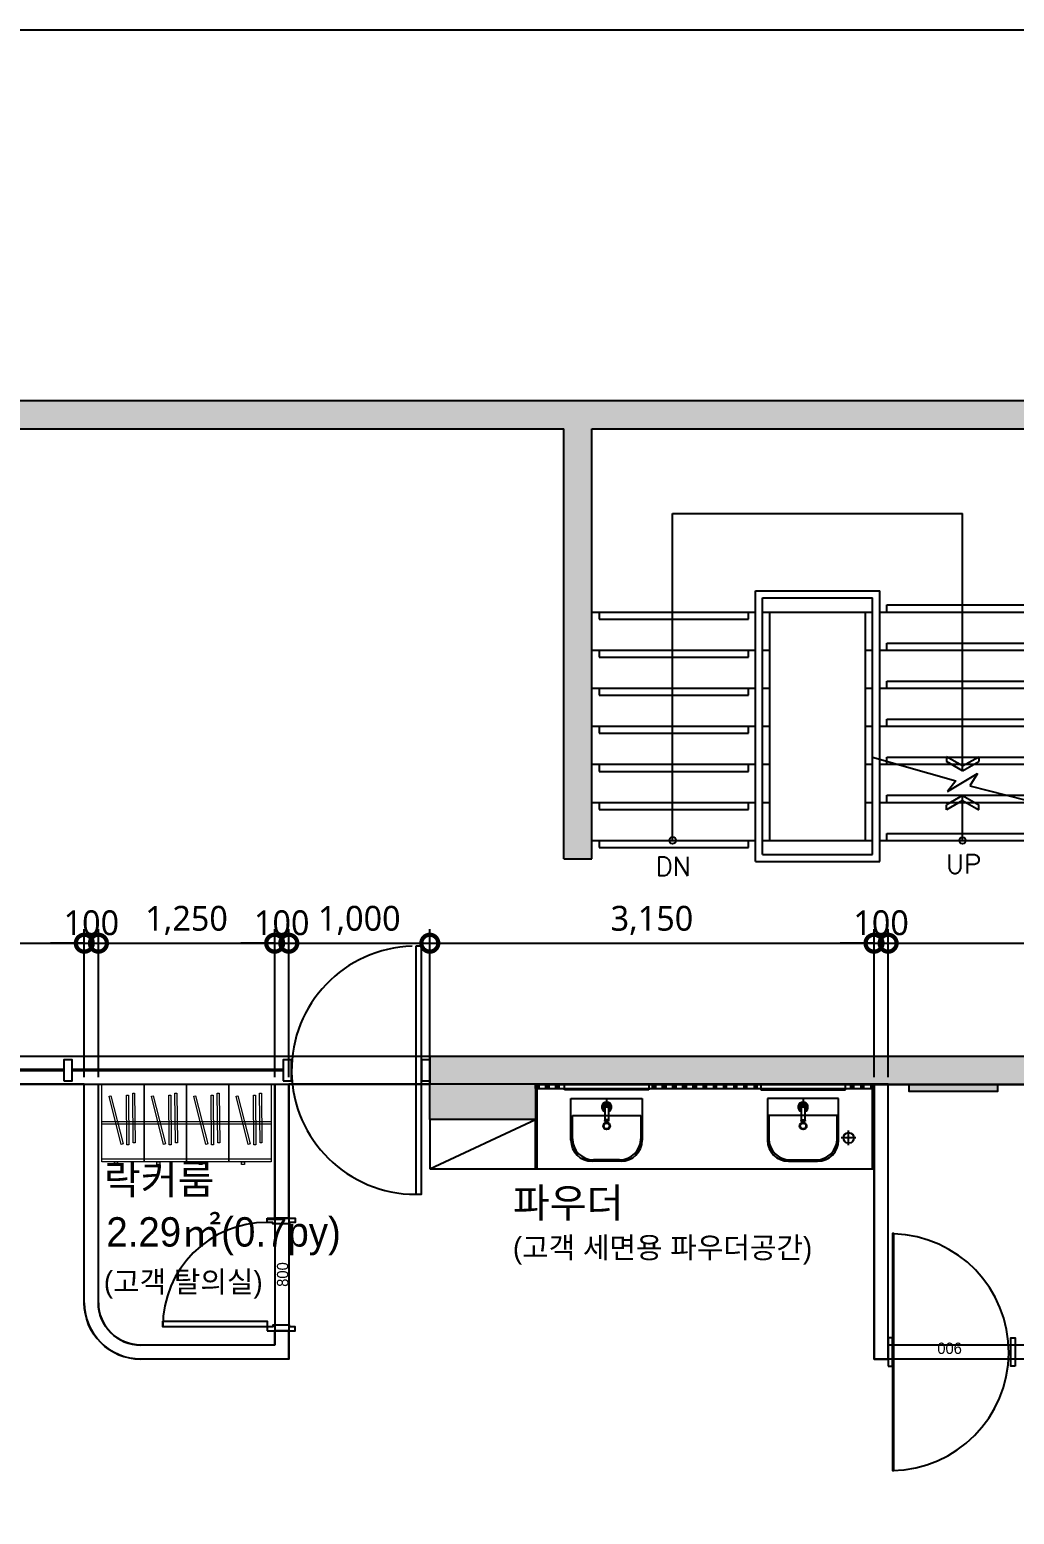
# Model space of a CAD drawing. Extents: x 11477420 to 23072185, y -28506554 to -14238804.
# Drawn here: x 11487409 to 11494391, y -14275895 to -14265364 of the extents above; entities that cross this region are included whole.
import ezdxf
from ezdxf.enums import TextEntityAlignment as Align

# ---------------------------------------------------------------- set-up
doc = ezdxf.new("R2010")
doc.units = 0
doc.header["$LTSCALE"] = 50
doc.header["$MEASUREMENT"] = 0
doc.layers.get('0').update_dxf_attribs({"linetype": 'CONTINUOUS'})
doc.layers.get('DEFPOINTS').update_dxf_attribs({"linetype": 'CONTINUOUS'})
for name, color, linetype in [('03-WAL NEW', 3, 'CONTINUOUS'), ('07-DIM WAL', 5, 'CONTINUOUS'), ('1.천장.벽체선(내벽)', 3, 'CONTINUOUS'), ('2.글자선', 60, 'CONTINUOUS'), ('2CONTINUOUS', 2, 'CONTINUOUS'), ('3 가구-붙박이', 6, 'CONTINUOUS'), ('3.기호.계단선', 30, 'CONTINUOUS'), ('8.패턴선', 8, 'CONTINUOUS'), ('C-WIN', 4, 'CONTINUOUS'), ('CO-BATH', 6, 'CONTINUOUS'), ('CO-DO-FR', 7, 'CONTINUOUS'), ('CO-DOOR', 8, 'CONTINUOUS'), ('CORE', 7, 'CONTINUOUS'), ('F-SYM', 7, 'CONTINUOUS'), ('FORM(YOURNAME)-11', 1, 'CONTINUOUS')]:
    doc.layers.add(name, color=color, linetype=linetype)
doc.layers.add('Arch', color=8, linetype='CONTINUOUS', lineweight=0)
doc.styles.add('DAWIN', font='NanumSquareR.ttf')
doc.styles.add('ROMANS', font='romans')
doc.styles.add('W-TEXT2', font='Dotum.ttf')
doc.styles.add('YOURNAME', font='HY울릉도M.TTF')
doc.styles.add('코레일둥고', font='Korail_Round_Gothic_Medium.ttf')
doc.linetypes.add('BATTING', pattern='A,0.00254,-2.54,[134,ltypeshp.shx,S=2.54,R=0,X=-2.54,Y=0],-5.08,[134,ltypeshp.shx,S=2.54,R=180,X=2.54,Y=0],-2.54', length=10.16254)
doc.dimstyles.new('80', dxfattribs={"dimscale": 80, "dimtxt": 2.2, "dimasz": 3, "dimexe": 1.25, "dimexo": 0.625, "dimtad": 1, "dimdec": 0, "dimzin": 0, "dimdsep": 46, "dimlunit": 6, "dimtxsty": 'DAWIN', "dimblk1": 'DOTSMALL', "dimblk2": 'DOTSMALL', "dimsah": 1, "dimcen": 0.001, "dimclrd": 1, "dimclre": 1, "dimclrt": 3, "dimadec": 0, "dimazin": 0, "dimtfac": 1, "dimtdec": 0, "dimtix": 1, "dimtmove": 2, "dimatfit": 3, "dimldrblk": 'DOTSMALL', "dimfxl": 0, "dimtolj": 1, "dimtzin": 0, "dimarcsym": 0})

# ---------------------------------------------------------------- blocks, each defined once
blk = doc.blocks.new('FORM-PLAN')
at = {"layer": 'DEFPOINTS', "color": 158}
blk.add_lwpolyline([(-69444, 53115), (-64, 53115), (-64, 1215), (-69444, 1215)], close=True, dxfattribs=at)
at = {"layer": 'FORM(YOURNAME)-11', "color": 3, "style": 'YOURNAME'}
for tag, height, p in [('1', 450, (9905, 18188)), ('2', 450, (9905, 17544)), ('3', 450, (9905, 16257)), ('4', 450, (9905, 14326)), ('5', 515, (9905, 12009)), ('6', 515, (9905, 9757)), ('7', 515, (9905, 7504)), ('8', 515, (9905, 5252)), ('9', 515, (9905, 2999)), ('10', 515, (5655, 811)), ('11', 515, (9905, 747)), ('12', 515, (5655, -1441)), ('13', 515, (9905, -1441))]:
    blk.add_attdef(tag, text='', height=height, dxfattribs=at).set_placement(p, align=Align.MIDDLE_RIGHT)
blk = doc.blocks.new('*U530')
at = {"layer": 'F-SYM', "xscale": 0.4, "yscale": 0.4, "zscale": 0.4}
blk.add_blockref('FORM-PLAN', (11507198, -14286611), dxfattribs=at)
blk = doc.blocks.new('flooor')
at = {"layer": '3.기호.계단선', "ltscale": 30}
h = blk.add_hatch(color=256, dxfattribs=at)
h.dxf.hatch_style = 1
h.paths.add_polyline_path([(11502507, -14177742), (11503132, -14177742), (11503132, -14177792), (11502507, -14177792)])
at = {"layer": '8.패턴선', "ltscale": 30}
h = blk.add_hatch(color=256, dxfattribs=at)
h.dxf.hatch_style = 1
h.paths.add_polyline_path([(11507657, -14172892), (11491857, -14172892), (11491857, -14188497), (11492057, -14188497), (11492057, -14187882), (11492217, -14187882), (11492217, -14187097), (11492057, -14187097), (11492057, -14177742), (11494957, -14177742), (11494957, -14177542), (11492057, -14177542), (11492057, -14173092), (11494757, -14173092), (11494757, -14176542), (11494957, -14176542), (11494957, -14173092), (11500057, -14173092), (11500057, -14176142), (11500257, -14176142), (11500257, -14173092), (11503457, -14173092), (11503457, -14176142), (11503657, -14176142), (11503657, -14175392), (11504257, -14175392), (11504257, -14175302), (11504247, -14175302), (11504247, -14175262), (11504257, -14175192), (11503657, -14175192), (11503657, -14173092), (11505857, -14173092), (11505857, -14175192), (11505257, -14175192), (11505257, -14175262), (11505267, -14175262), (11505267, -14175317), (11505257, -14175317), (11505257, -14175392), (11506057, -14175392), (11506057, -14174692), (11509205, -14174692), (11509205, -14174492), (11506057, -14174492), (11506057, -14173092), (11507657, -14173092)])
h.paths.add_polyline_path([(11499857, -14177742), (11504357, -14177742), (11504357, -14177542), (11499107, -14177542), (11499107, -14177567), (11499107, -14177717), (11499107, -14177742), (11499107, -14177992), (11499857, -14177992)], flags=17)
h.paths.add_polyline_path([(11506057, -14177542), (11505857, -14177542), (11505357, -14177542), (11505357, -14177742), (11505357, -14177942), (11506057, -14177942)], flags=17)
h.paths.add_polyline_path([(11512535, -14172892), (11511657, -14172892), (11511657, -14173092), (11511657, -14173692), (11512335, -14173692), (11512335, -14174492), (11511855, -14174492), (11511855, -14174692), (11512335, -14174692), (11512335, -14174792), (11512535, -14174792)])
h.paths.add_polyline_path([(11512535, -14175642), (11512385, -14175642), (11512335, -14175642), (11512335, -14176392), (11512535, -14176392)])
h.paths.add_polyline_path([(11512535, -14176942), (11512385, -14176942), (11512335, -14176942), (11512335, -14177101), (11511773, -14177101), (11511773, -14177942), (11512335, -14177942), (11512335, -14178042), (11512535, -14178042)])
h.paths.add_polyline_path([(11512535, -14179272), (11512385, -14179272), (11512335, -14179272), (11512335, -14179837), (11512535, -14179837)])
h.paths.add_polyline_path([(11512257, -14184447), (11511657, -14184447), (11511657, -14185147), (11512257, -14185147)])
h.paths.add_polyline_path([(11507214, -14187067), (11506734, -14187067), (11506734, -14187847), (11507214, -14187847)], flags=17)
h.paths.add_polyline_path([(11499707, -14186782), (11499222, -14186782), (11499222, -14187557), (11499707, -14187557)], flags=17)
at = {"ltscale": 30}
for p, q in [((11502129, -14178122), (11502024, -14178122)), ((11502077, -14178174), (11502077, -14178069))]:
    blk.add_line(p, q, dxfattribs=at)
blk.add_circle((11502077, -14178122), 37.5, dxfattribs=at)
at = {"layer": '2CONTINUOUS', "ltscale": 30}
for p, q in [((11491857, -14172892), (11507657, -14172892)), ((11494957, -14173092), (11500057, -14173092)), ((11500057, -14176142), (11500057, -14173092)), ((11500257, -14173092), (11503457, -14173092)), ((11500257, -14176142), (11500257, -14173092)), ((11500057, -14176142), (11500257, -14176142)), ((11499107, -14177542), (11504357, -14177542)), ((11499857, -14177742), (11504357, -14177742))]:
    blk.add_line(p, q, dxfattribs=at)
blk.add_lwpolyline([(11499857, -14177742), (11499857, -14177992), (11499107, -14177992), (11499107, -14177542)], dxfattribs=at)
at = {"layer": '3.기호.계단선', "ltscale": 30}
blk.add_lwpolyline([(11502507, -14177742), (11503132, -14177742), (11503132, -14177792), (11502507, -14177792), (11502507, -14177742)], dxfattribs=at)
at = {"layer": 'C-WIN', "ltscale": 30}
for p, q in [((11496512, -14177637), (11495017, -14177637)), ((11496512, -14177647), (11495017, -14177647)), ((11498067, -14177637), (11496572, -14177637)), ((11498067, -14177647), (11496572, -14177647))]:
    blk.add_line(p, q, dxfattribs=at)
for points in [[(11494957, -14177542), (11499107, -14177542), (11499107, -14177742), (11494957, -14177742)], [(11496512, -14177717), (11496572, -14177717), (11496572, -14177567), (11496512, -14177567)], [(11498067, -14177717), (11498127, -14177717), (11498127, -14177567), (11498067, -14177567)], [(11499047, -14177717), (11499107, -14177717), (11499107, -14177567), (11499047, -14177567)]]:
    blk.add_lwpolyline(points, close=True, dxfattribs=at)
at = {"layer": 'CO-DOOR'}
blk.add_lwpolyline([(11499007, -14176762), (11499007, -14178522), (11499047, -14178522), (11499047, -14176762)], close=True, dxfattribs=at)
blk.add_arc((11499007, -14177642), 880, 91.5733, 269.9892, dxfattribs=at)
at = {"layer": 'CORE', "color": 1}
for p, q in [((11500829, -14176012), (11500829, -14173692)), ((11500829, -14174392), (11500829, -14173692)), ((11500829, -14173692), (11502884, -14173692)), ((11502884, -14175518), (11502884, -14173692)), ((11502347, -14174342), (11503407, -14174342)), ((11502347, -14174392), (11502347, -14174342)), ((11500307, -14174392), (11500307, -14174442)), ((11500307, -14174442), (11501367, -14174442)), ((11501367, -14174442), (11501367, -14174392)), ((11500307, -14174662), (11500307, -14174712)), ((11501367, -14174712), (11501367, -14174662)), ((11502347, -14174612), (11503407, -14174612)), ((11502347, -14174662), (11502347, -14174612)), ((11500307, -14174712), (11501367, -14174712)), ((11502347, -14174882), (11503407, -14174882)), ((11502347, -14174932), (11502347, -14174882)), ((11500307, -14174932), (11500307, -14174982)), ((11500307, -14174982), (11501367, -14174982)), ((11501367, -14174982), (11501367, -14174932)), ((11500307, -14175202), (11500307, -14175252)), ((11501367, -14175252), (11501367, -14175202)), ((11502347, -14175152), (11503407, -14175152)), ((11502347, -14175202), (11502347, -14175152)), ((11500307, -14175252), (11501367, -14175252)), ((11500307, -14175472), (11500307, -14175522)), ((11500307, -14175522), (11501367, -14175522)), ((11501367, -14175522), (11501367, -14175472)), ((11502247, -14175422), (11502838, -14175589)), ((11502347, -14175422), (11503407, -14175422)), ((11502347, -14175472), (11502347, -14175422)), ((11502778, -14175664), (11502991, -14175538)), ((11502838, -14175589), (11502778, -14175664)), ((11502991, -14175538), (11502936, -14175625)), ((11502936, -14175625), (11503457, -14175757)), ((11502347, -14175692), (11503407, -14175692)), ((11502347, -14175742), (11502347, -14175692)), ((11502884, -14176012), (11502884, -14175694)), ((11500307, -14175742), (11500307, -14175792)), ((11500307, -14175792), (11501367, -14175792)), ((11501367, -14175792), (11501367, -14175742)), ((11500307, -14176012), (11500307, -14176062)), ((11501367, -14176062), (11501367, -14176012)), ((11502347, -14175962), (11503407, -14175962)), ((11502347, -14176012), (11502347, -14175962)), ((11500307, -14176062), (11501367, -14176062))]:
    blk.add_line(p, q, dxfattribs=at)
at = {"layer": 'CORE'}
for p, q in [((11501417, -14176162), (11501417, -14174242)), ((11501417, -14174242), (11502297, -14174242)), ((11502297, -14176162), (11502297, -14174242)), ((11501467, -14176112), (11501467, -14174292)), ((11501467, -14174292), (11502247, -14174292)), ((11502247, -14176112), (11502247, -14174292)), ((11500257, -14174392), (11501417, -14174392)), ((11501467, -14174392), (11502247, -14174392)), ((11501517, -14176012), (11501517, -14174392)), ((11502197, -14176012), (11502197, -14174392)), ((11502297, -14174392), (11503457, -14174392)), ((11500257, -14174662), (11501417, -14174662)), ((11501467, -14174662), (11501517, -14174662)), ((11502197, -14174662), (11502247, -14174662)), ((11502297, -14174662), (11503457, -14174662)), ((11500257, -14174932), (11501417, -14174932)), ((11501467, -14174932), (11501517, -14174932)), ((11502197, -14174932), (11502247, -14174932)), ((11502297, -14174932), (11503457, -14174932)), ((11500257, -14175202), (11501417, -14175202)), ((11501467, -14175202), (11501517, -14175202)), ((11502197, -14175202), (11502247, -14175202)), ((11502297, -14175202), (11503457, -14175202)), ((11502884, -14175484), (11502770, -14175418)), ((11502770, -14175418), (11502770, -14175452)), ((11502884, -14175484), (11502999, -14175418)), ((11502999, -14175418), (11502999, -14175452)), ((11500257, -14175472), (11501417, -14175472)), ((11501467, -14175472), (11501517, -14175472)), ((11502197, -14175472), (11502247, -14175472)), ((11502297, -14175472), (11503457, -14175472)), ((11502884, -14175518), (11502770, -14175452)), ((11502884, -14175518), (11502999, -14175452)), ((11502884, -14175694), (11502770, -14175760)), ((11502884, -14175729), (11502770, -14175795)), ((11502884, -14175694), (11502999, -14175760)), ((11502884, -14175729), (11502999, -14175795)), ((11500257, -14175742), (11501417, -14175742)), ((11501467, -14175742), (11501517, -14175742)), ((11502197, -14175742), (11502247, -14175742)), ((11502297, -14175742), (11503457, -14175742)), ((11502770, -14175795), (11502770, -14175760)), ((11502999, -14175795), (11502999, -14175760)), ((11500257, -14176012), (11501417, -14176012)), ((11501467, -14176012), (11502247, -14176012)), ((11501467, -14176012), (11501517, -14176012)), ((11502197, -14176012), (11502247, -14176012)), ((11502297, -14176012), (11503457, -14176012)), ((11501467, -14176112), (11502247, -14176112)), ((11501417, -14176162), (11502297, -14176162))]:
    blk.add_line(p, q, dxfattribs=at)
for centre, radius in [((11500829, -14176012), 24.4), ((11502884, -14176012), 23.2)]:
    blk.add_circle(centre, radius, dxfattribs=at)
at = {"layer": 'CORE', "color": 2, "style": 'ROMANS'}
for s, p in [('DN', (11500832, -14176264)), ('UP', (11502892, -14176247))]:
    blk.add_text(s, height=135, dxfattribs=at).set_placement(p, align=Align.CENTER)
blk = doc.blocks.new('flooor2')
at = {"color": 8}
for p, q in [((11525900, -14272946), (11525900, -14273011)), ((11527293, -14272946), (11527293, -14273011))]:
    blk.add_line(p, q, dxfattribs=at)
at = {"layer": '03-WAL NEW', "color": 8}
for p, q in [((11525396, -14272874), (11525396, -14272844)), ((11525396, -14272844), (11525418, -14272844)), ((11525418, -14272874), (11525396, -14272874)), ((11525418, -14272844), (11525418, -14272874)), ((11525468, -14272874), (11525468, -14272844)), ((11525468, -14272844), (11525490, -14272844)), ((11525490, -14272874), (11525468, -14272874)), ((11525490, -14272844), (11525490, -14272874)), ((11525540, -14272874), (11525540, -14272844)), ((11525540, -14272844), (11525562, -14272844)), ((11525562, -14272874), (11525540, -14272874)), ((11525562, -14272844), (11525562, -14272874)), ((11526225, -14272874), (11526225, -14272844)), ((11526225, -14272844), (11526247, -14272844)), ((11526247, -14272874), (11526225, -14272874)), ((11526247, -14272844), (11526247, -14272874)), ((11526297, -14272874), (11526297, -14272844)), ((11526297, -14272844), (11526319, -14272844)), ((11526319, -14272874), (11526297, -14272874)), ((11526319, -14272844), (11526319, -14272874)), ((11526369, -14272874), (11526369, -14272844)), ((11526369, -14272844), (11526391, -14272844)), ((11526391, -14272874), (11526369, -14272874)), ((11526391, -14272844), (11526391, -14272874)), ((11526441, -14272874), (11526441, -14272844)), ((11526441, -14272844), (11526463, -14272844)), ((11526463, -14272874), (11526441, -14272874)), ((11526463, -14272844), (11526463, -14272874)), ((11526513, -14272874), (11526513, -14272844)), ((11526513, -14272844), (11526535, -14272844)), ((11526535, -14272874), (11526513, -14272874)), ((11526535, -14272844), (11526535, -14272874)), ((11526607, -14272844), (11526585, -14272844)), ((11526585, -14272844), (11526585, -14272874)), ((11526585, -14272874), (11526607, -14272874)), ((11526607, -14272874), (11526607, -14272844)), ((11526679, -14272844), (11526657, -14272844)), ((11526657, -14272844), (11526657, -14272874)), ((11526657, -14272874), (11526679, -14272874)), ((11526679, -14272874), (11526679, -14272844)), ((11526751, -14272844), (11526729, -14272844)), ((11526729, -14272844), (11526729, -14272874)), ((11526729, -14272874), (11526751, -14272874)), ((11526751, -14272874), (11526751, -14272844)), ((11526823, -14272844), (11526801, -14272844)), ((11526801, -14272844), (11526801, -14272874)), ((11526801, -14272874), (11526823, -14272874)), ((11526823, -14272874), (11526823, -14272844)), ((11526895, -14272844), (11526873, -14272844)), ((11526873, -14272844), (11526873, -14272874)), ((11526873, -14272874), (11526895, -14272874)), ((11526895, -14272874), (11526895, -14272844)), ((11526967, -14272844), (11526945, -14272844)), ((11526945, -14272844), (11526945, -14272874)), ((11526945, -14272874), (11526967, -14272874)), ((11526967, -14272874), (11526967, -14272844)), ((11527652, -14272844), (11527630, -14272844)), ((11527630, -14272844), (11527630, -14272874)), ((11527630, -14272874), (11527652, -14272874)), ((11527652, -14272874), (11527652, -14272844)), ((11527724, -14272844), (11527702, -14272844)), ((11527702, -14272844), (11527702, -14272874)), ((11527702, -14272874), (11527724, -14272874)), ((11527724, -14272874), (11527724, -14272844)), ((11527796, -14272844), (11527774, -14272844)), ((11527774, -14272844), (11527774, -14272874)), ((11527774, -14272874), (11527796, -14272874)), ((11527796, -14272874), (11527796, -14272844))]:
    blk.add_line(p, q, dxfattribs=at)
at = {"layer": '03-WAL NEW', "color": 8, "ltscale": 10}
for p, q in [((11525407, -14272844), (11525407, -14272874)), ((11525479, -14272844), (11525479, -14272874)), ((11525551, -14272844), (11525551, -14272874)), ((11526236, -14272844), (11526236, -14272874)), ((11526308, -14272844), (11526308, -14272874)), ((11526380, -14272844), (11526380, -14272874)), ((11526452, -14272844), (11526452, -14272874)), ((11526524, -14272844), (11526524, -14272874)), ((11526596, -14272844), (11526596, -14272874)), ((11526668, -14272844), (11526668, -14272874)), ((11526740, -14272844), (11526740, -14272874)), ((11526812, -14272844), (11526812, -14272874)), ((11526884, -14272844), (11526884, -14272874)), ((11526956, -14272844), (11526956, -14272874)), ((11527641, -14272844), (11527641, -14272874)), ((11527713, -14272844), (11527713, -14272874)), ((11527785, -14272844), (11527785, -14272874))]:
    blk.add_line(p, q, dxfattribs=at)
at = {"layer": '1.천장.벽체선(내벽)', "ltscale": 30}
for p, q in [((11522196, -14274394), (11522196, -14272844)), ((11522296, -14274394), (11522296, -14272844)), ((11523546, -14273794), (11523546, -14272844)), ((11523646, -14273794), (11523646, -14272844)), ((11523646, -14273794), (11523546, -14273794)), ((11523546, -14274694), (11523546, -14274594)), ((11523646, -14274594), (11523546, -14274594)), ((11523646, -14274794), (11523646, -14274594)), ((11523546, -14274694), (11522596, -14274694)), ((11523646, -14274794), (11522596, -14274794))]:
    blk.add_line(p, q, dxfattribs=at)
blk.add_lwpolyline([(11527796, -14274794), (11527896, -14274794), (11527896, -14272844), (11527796, -14272844)], close=True, dxfattribs=at)
for radius in [400, 300]:
    blk.add_arc((11522596, -14274394), radius, 180, 270, dxfattribs=at)
at = {"layer": '3 가구-붙박이', "color": 8, "ltscale": 30}
for p, q in [((11527796, -14272844), (11525396, -14272844)), ((11525396, -14272844), (11525396, -14273444)), ((11525396, -14272844), (11525396, -14272874)), ((11525396, -14272874), (11527796, -14272874)), ((11525408, -14273444), (11525408, -14272874)), ((11525408, -14273444), (11525408, -14272874)), ((11527784, -14273444), (11527784, -14272874)), ((11527796, -14273444), (11527796, -14272844)), ((11527796, -14272874), (11527796, -14272844)), ((11524646, -14273444), (11525396, -14273094)), ((11525396, -14273094), (11524646, -14273094)), ((11524646, -14273094), (11524646, -14273444)), ((11525396, -14273444), (11525396, -14273094)), ((11524646, -14273444), (11525396, -14273444)), ((11525396, -14273444), (11527796, -14273444)), ((11525396, -14273444), (11525408, -14273444)), ((11525396, -14273444), (11525408, -14273444)), ((11527796, -14273444), (11527784, -14273444))]:
    blk.add_line(p, q, dxfattribs=at)
at = {"layer": '8.패턴선', "color": 8}
for p, q in [((11525600, -14272884), (11525600, -14272844)), ((11525600, -14272844), (11526200, -14272844)), ((11526200, -14272884), (11525600, -14272884)), ((11526200, -14272844), (11526200, -14272884)), ((11527593, -14272844), (11526993, -14272844)), ((11526993, -14272844), (11526993, -14272884)), ((11526993, -14272884), (11527593, -14272884)), ((11527593, -14272884), (11527593, -14272844))]:
    blk.add_line(p, q, dxfattribs=at)
at = {"layer": 'Arch', "color": 8}
for p, q in [((11522321, -14273394), (11522321, -14272844)), ((11522321, -14272844), (11522621, -14272844)), ((11522372, -14272930), (11522385, -14272927)), ((11522385, -14272927), (11522472, -14273268)), ((11522498, -14273273), (11522495, -14272921)), ((11522495, -14272921), (11522509, -14272921)), ((11522509, -14272921), (11522512, -14273273)), ((11522542, -14273259), (11522539, -14272907)), ((11522539, -14272907), (11522553, -14272907)), ((11522553, -14272907), (11522556, -14273259)), ((11522621, -14273394), (11522621, -14272844)), ((11522621, -14272844), (11522921, -14272844)), ((11522621, -14272844), (11522621, -14273394)), ((11522672, -14272930), (11522685, -14272927)), ((11522685, -14272927), (11522772, -14273268)), ((11522798, -14273273), (11522795, -14272921)), ((11522795, -14272921), (11522809, -14272921)), ((11522809, -14272921), (11522812, -14273273)), ((11522842, -14273259), (11522839, -14272907)), ((11522839, -14272907), (11522853, -14272907)), ((11522853, -14272907), (11522856, -14273259)), ((11522921, -14272844), (11522921, -14273394)), ((11522921, -14273394), (11522921, -14272844)), ((11522921, -14272844), (11523221, -14272844)), ((11522972, -14272930), (11522985, -14272927)), ((11522985, -14272927), (11523072, -14273268)), ((11523098, -14273273), (11523095, -14272921)), ((11523095, -14272921), (11523109, -14272921)), ((11523109, -14272921), (11523112, -14273273)), ((11523142, -14273259), (11523139, -14272907)), ((11523139, -14272907), (11523153, -14272907)), ((11523153, -14272907), (11523156, -14273259)), ((11523221, -14273394), (11523221, -14272844)), ((11523221, -14272844), (11523521, -14272844)), ((11523221, -14272844), (11523221, -14273394)), ((11523272, -14272930), (11523285, -14272927)), ((11523285, -14272927), (11523372, -14273268)), ((11523398, -14273273), (11523395, -14272921)), ((11523395, -14272921), (11523409, -14272921)), ((11523409, -14272921), (11523412, -14273273)), ((11523442, -14273259), (11523439, -14272907)), ((11523439, -14272907), (11523453, -14272907)), ((11523453, -14272907), (11523456, -14273259)), ((11523521, -14272844), (11523521, -14273394)), ((11522458, -14273272), (11522372, -14272930)), ((11522758, -14273272), (11522672, -14272930)), ((11523058, -14273272), (11522972, -14272930)), ((11523358, -14273272), (11523272, -14272930)), ((11522621, -14273112), (11522321, -14273112)), ((11522621, -14273127), (11522321, -14273127)), ((11522921, -14273112), (11522621, -14273112)), ((11522921, -14273127), (11522621, -14273127)), ((11523221, -14273112), (11522921, -14273112)), ((11523221, -14273127), (11522921, -14273127)), ((11523521, -14273112), (11523221, -14273112)), ((11523521, -14273127), (11523221, -14273127)), ((11522472, -14273268), (11522458, -14273272)), ((11522512, -14273273), (11522498, -14273273)), ((11522556, -14273259), (11522542, -14273259)), ((11522772, -14273268), (11522758, -14273272)), ((11522812, -14273273), (11522798, -14273273)), ((11522856, -14273259), (11522842, -14273259)), ((11523072, -14273268), (11523058, -14273272)), ((11523112, -14273273), (11523098, -14273273)), ((11523156, -14273259), (11523142, -14273259)), ((11523372, -14273268), (11523358, -14273272)), ((11523412, -14273273), (11523398, -14273273)), ((11523456, -14273259), (11523442, -14273259)), ((11522321, -14273374), (11522621, -14273374)), ((11522621, -14273394), (11522321, -14273394)), ((11522411, -14273414), (11522411, -14273394)), ((11522411, -14273394), (11522431, -14273394)), ((11522431, -14273414), (11522411, -14273414)), ((11522431, -14273394), (11522431, -14273414)), ((11522621, -14273374), (11522921, -14273374)), ((11522921, -14273394), (11522621, -14273394)), ((11522711, -14273414), (11522711, -14273394)), ((11522711, -14273394), (11522731, -14273394)), ((11522731, -14273414), (11522711, -14273414)), ((11522731, -14273394), (11522731, -14273414)), ((11522921, -14273374), (11523221, -14273374)), ((11523221, -14273394), (11522921, -14273394)), ((11523011, -14273414), (11523011, -14273394)), ((11523011, -14273394), (11523031, -14273394)), ((11523031, -14273414), (11523011, -14273414)), ((11523031, -14273394), (11523031, -14273414)), ((11523221, -14273374), (11523521, -14273374)), ((11523521, -14273394), (11523221, -14273394)), ((11523311, -14273414), (11523311, -14273394)), ((11523311, -14273394), (11523331, -14273394)), ((11523331, -14273414), (11523311, -14273414)), ((11523331, -14273394), (11523331, -14273414))]:
    blk.add_line(p, q, dxfattribs=at)
at = {"layer": 'CO-BATH', "color": 8}
for p, q in [((11525647, -14273241), (11525647, -14272946)), ((11525647, -14272946), (11526152, -14272946)), ((11525887, -14273006), (11525887, -14273097)), ((11525912, -14273006), (11525912, -14273097)), ((11526152, -14272946), (11526152, -14273241)), ((11527040, -14272946), (11527040, -14273241)), ((11527545, -14272946), (11527040, -14272946)), ((11527280, -14273006), (11527280, -14273097)), ((11527305, -14273006), (11527305, -14273097)), ((11527545, -14273241), (11527545, -14272946)), ((11525657, -14273231), (11525657, -14273066)), ((11525657, -14273066), (11526142, -14273066)), ((11525885, -14273102), (11525885, -14273107)), ((11525914, -14273102), (11525885, -14273102)), ((11525914, -14273107), (11525885, -14273107)), ((11525886, -14273097), (11525886, -14273102)), ((11525913, -14273097), (11525886, -14273097)), ((11525913, -14273097), (11525913, -14273102)), ((11525914, -14273102), (11525914, -14273107)), ((11526142, -14273066), (11526142, -14273231)), ((11527050, -14273066), (11527050, -14273231)), ((11527535, -14273066), (11527050, -14273066)), ((11527278, -14273102), (11527278, -14273107)), ((11527278, -14273102), (11527307, -14273102)), ((11527278, -14273107), (11527307, -14273107)), ((11527279, -14273097), (11527279, -14273102)), ((11527279, -14273097), (11527306, -14273097)), ((11527306, -14273097), (11527306, -14273102)), ((11527307, -14273102), (11527307, -14273107)), ((11527535, -14273231), (11527535, -14273066)), ((11526002, -14273391), (11525797, -14273391)), ((11525992, -14273381), (11525807, -14273381)), ((11527190, -14273391), (11527395, -14273391)), ((11527200, -14273381), (11527385, -14273381))]:
    blk.add_line(p, q, dxfattribs=at)
for centre, radius in [((11525900, -14273141), 25), ((11525900, -14273141), 20), ((11527293, -14273141), 25), ((11527293, -14273141), 20)]:
    blk.add_circle(centre, radius, dxfattribs=at)
for centre, radius, start, end in [((11525900, -14273006), 35, 290.9249, 249.0752), ((11525900, -14273006), 30, 294.6243, 245.3757), ((11525900, -14273006), 25, 300, 240), ((11525900, -14273006), 18, 313.983, 226.0171), ((11525900, -14273006), 12.5, 0, 180), ((11527293, -14273006), 35, 290.9248, 249.0751), ((11527293, -14273006), 30, 294.6243, 245.3757), ((11527293, -14273006), 25, 300, 240), ((11527293, -14273006), 18, 313.9829, 226.017), ((11527293, -14273006), 12.5, 360, 180), ((11525797, -14273241), 150, 180, 270), ((11525807, -14273231), 150, 180, 270), ((11525992, -14273231), 150, 270, 0), ((11526002, -14273241), 150, 270, 0), ((11527190, -14273241), 150, 180, 270), ((11527200, -14273231), 150, 180, 270), ((11527385, -14273231), 150, 270, 0), ((11527395, -14273241), 150, 270, 0)]:
    blk.add_arc(centre, radius, start, end, dxfattribs=at)
at = {"layer": 'CO-DO-FR', "color": 8}
for points in [[(11523492, -14273794), (11523692, -14273794), (11523692, -14273824), (11523652, -14273824), (11523652, -14273834), (11523532, -14273834), (11523532, -14273824), (11523492, -14273824), (11523492, -14273794)], [(11523492, -14274594), (11523692, -14274594), (11523692, -14274564), (11523652, -14274564), (11523652, -14274554), (11523532, -14274554), (11523532, -14274564), (11523492, -14274564), (11523492, -14274594)], [(11527896, -14274844), (11527926, -14274844), (11527926, -14274644), (11527896, -14274644)], [(11528796, -14274844), (11528766, -14274844), (11528766, -14274644), (11528796, -14274644)]]:
    blk.add_lwpolyline(points, close=True, dxfattribs=at)
at = {"layer": 'CO-DOOR'}
for points in [[(11527936, -14275584), (11527936, -14273904), (11527926, -14273904), (11527926, -14275584)], [(11522752, -14274524), (11523492, -14274524), (11523492, -14274564), (11522752, -14274564)]]:
    blk.add_lwpolyline(points, close=True, dxfattribs=at)
for centre, radius, start, end in [((11523492, -14274564), 740, 90, 180), ((11527911, -14274745), 840, 271.0082, 88.3093)]:
    blk.add_arc(centre, radius, start, end, dxfattribs=at)
blk.add_blockref('flooor', (25539, -95103))
at = {"layer": '2.글자선', "color": 8, "style": 'W-TEXT2'}
for s, rotation, p in [('800', 90, (11523602, -14274194)), ('900', 180, (11528332, -14274717))]:
    blk.add_text(s, height=80, rotation=rotation, dxfattribs=at).set_placement(p, align=Align.MIDDLE_CENTER)
blk = doc.blocks.new('_DOTSMALL')
at = {"color": 0, "linetype": 'ByBlock', "const_width": 0.5}
blk.add_lwpolyline([(-0.0625, 0, 1), (0.0625, 0, 1)], format="xyb", close=True, dxfattribs=at)
blk = doc.blocks.new('*D474')
at = {"layer": '07-DIM WAL', "color": 1, "lineweight": -2, "ltscale": 30}
for p, q in [((11486296, -14272794), (11486296, -14271744)), ((11487796, -14272794), (11487796, -14271744)), ((11486296, -14271844), (11487796, -14271844))]:
    blk.add_line(p, q, dxfattribs=at)
at = {"layer": 'DEFPOINTS', "color": 0, "ltscale": 30}
for p in [(11487796, -14271844), (11486296, -14272844), (11487796, -14272844)]:
    blk.add_point(p, dxfattribs=at)
at = {"layer": '07-DIM WAL', "color": 1, "lineweight": -2, "ltscale": 30, "xscale": 240, "yscale": 240, "zscale": 240, "rotation": 180}
blk.add_blockref('_DOTSMALL', (11486296, -14271844), dxfattribs=at)
at = {"layer": '07-DIM WAL', "color": 1, "lineweight": -2, "ltscale": 30, "xscale": 240, "yscale": 240, "zscale": 240}
blk.add_blockref('_DOTSMALL', (11487796, -14271844), dxfattribs=at)
at = {"layer": '07-DIM WAL', "color": 3, "ltscale": 30, "insert": (11487046, -14271683), "char_height": 176, "attachment_point": 5, "style": 'DAWIN'}
blk.add_mtext('\\A1;1,500', dxfattribs=at)
blk = doc.blocks.new('*D519')
at = {"layer": '07-DIM WAL', "color": 1, "lineweight": -2, "ltscale": 30}
for p, q in [((11487796, -14272794), (11487796, -14271744)), ((11487896, -14272794), (11487896, -14271744)), ((11487796, -14271844), (11487556, -14271844)), ((11487796, -14271844), (11487896, -14271844)), ((11487896, -14271844), (11488136, -14271844))]:
    blk.add_line(p, q, dxfattribs=at)
at = {"layer": 'DEFPOINTS', "color": 0, "ltscale": 30}
for p in [(11487896, -14271844), (11487796, -14272844), (11487896, -14272844)]:
    blk.add_point(p, dxfattribs=at)
at = {"layer": '07-DIM WAL', "color": 1, "lineweight": -2, "ltscale": 30, "xscale": 240, "yscale": 240, "zscale": 240}
blk.add_blockref('_DOTSMALL', (11487796, -14271844), dxfattribs=at)
at = {"layer": '07-DIM WAL', "color": 1, "lineweight": -2, "ltscale": 30, "xscale": 240, "yscale": 240, "zscale": 240, "rotation": 180}
blk.add_blockref('_DOTSMALL', (11487896, -14271844), dxfattribs=at)
at = {"layer": '07-DIM WAL', "color": 3, "ltscale": 30, "insert": (11487846, -14271700), "char_height": 176, "attachment_point": 5, "style": 'DAWIN'}
blk.add_mtext('\\A1;100', dxfattribs=at)
blk = doc.blocks.new('*D520')
at = {"layer": '07-DIM WAL', "color": 1, "lineweight": -2, "ltscale": 30}
for p, q in [((11487896, -14272794), (11487896, -14271744)), ((11489146, -14272794), (11489146, -14271744)), ((11487896, -14271844), (11489146, -14271844))]:
    blk.add_line(p, q, dxfattribs=at)
at = {"layer": 'DEFPOINTS', "color": 0, "ltscale": 30}
for p in [(11489146, -14271844), (11487896, -14272844), (11489146, -14272844)]:
    blk.add_point(p, dxfattribs=at)
at = {"layer": '07-DIM WAL', "color": 1, "lineweight": -2, "ltscale": 30, "xscale": 240, "yscale": 240, "zscale": 240, "rotation": 180}
blk.add_blockref('_DOTSMALL', (11487896, -14271844), dxfattribs=at)
at = {"layer": '07-DIM WAL', "color": 1, "lineweight": -2, "ltscale": 30, "xscale": 240, "yscale": 240, "zscale": 240}
blk.add_blockref('_DOTSMALL', (11489146, -14271844), dxfattribs=at)
at = {"layer": '07-DIM WAL', "color": 3, "ltscale": 30, "insert": (11488521, -14271683), "char_height": 176, "attachment_point": 5, "style": 'DAWIN'}
blk.add_mtext('\\A1;1,250', dxfattribs=at)
blk = doc.blocks.new('*D521')
at = {"layer": '07-DIM WAL', "color": 1, "lineweight": -2, "ltscale": 30}
for p, q in [((11489146, -14272794), (11489146, -14271744)), ((11489246, -14272794), (11489246, -14271744)), ((11489146, -14271844), (11488906, -14271844)), ((11489146, -14271844), (11489246, -14271844)), ((11489246, -14271844), (11489486, -14271844))]:
    blk.add_line(p, q, dxfattribs=at)
at = {"layer": 'DEFPOINTS', "color": 0, "ltscale": 30}
for p in [(11489246, -14271844), (11489146, -14272844), (11489246, -14272844)]:
    blk.add_point(p, dxfattribs=at)
at = {"layer": '07-DIM WAL', "color": 1, "lineweight": -2, "ltscale": 30, "xscale": 240, "yscale": 240, "zscale": 240}
blk.add_blockref('_DOTSMALL', (11489146, -14271844), dxfattribs=at)
at = {"layer": '07-DIM WAL', "color": 1, "lineweight": -2, "ltscale": 30, "xscale": 240, "yscale": 240, "zscale": 240, "rotation": 180}
blk.add_blockref('_DOTSMALL', (11489246, -14271844), dxfattribs=at)
at = {"layer": '07-DIM WAL', "color": 3, "ltscale": 30, "insert": (11489196, -14271700), "char_height": 176, "attachment_point": 5, "style": 'DAWIN'}
blk.add_mtext('\\A1;100', dxfattribs=at)
blk = doc.blocks.new('*D522')
at = {"layer": '07-DIM WAL', "color": 1, "lineweight": -2, "ltscale": 30}
for p, q in [((11489246, -14272794), (11489246, -14271744)), ((11490246, -14272794), (11490246, -14271744)), ((11489246, -14271844), (11490246, -14271844))]:
    blk.add_line(p, q, dxfattribs=at)
at = {"layer": 'DEFPOINTS', "color": 0, "ltscale": 30}
for p in [(11490246, -14271844), (11489246, -14272844), (11490246, -14272844)]:
    blk.add_point(p, dxfattribs=at)
at = {"layer": '07-DIM WAL', "color": 1, "lineweight": -2, "ltscale": 30, "xscale": 240, "yscale": 240, "zscale": 240, "rotation": 180}
blk.add_blockref('_DOTSMALL', (11489246, -14271844), dxfattribs=at)
at = {"layer": '07-DIM WAL', "color": 1, "lineweight": -2, "ltscale": 30, "xscale": 240, "yscale": 240, "zscale": 240}
blk.add_blockref('_DOTSMALL', (11490246, -14271844), dxfattribs=at)
at = {"layer": '07-DIM WAL', "color": 3, "ltscale": 30, "insert": (11489746, -14271683), "char_height": 176, "attachment_point": 5, "style": 'DAWIN'}
blk.add_mtext('\\A1;1,000', dxfattribs=at)
blk = doc.blocks.new('*D523')
at = {"layer": '07-DIM WAL', "color": 1, "lineweight": -2, "ltscale": 30}
for p, q in [((11490246, -14272794), (11490246, -14271744)), ((11493396, -14272794), (11493396, -14271744)), ((11490246, -14271844), (11493396, -14271844))]:
    blk.add_line(p, q, dxfattribs=at)
at = {"layer": 'DEFPOINTS', "color": 0, "ltscale": 30}
for p in [(11493396, -14271844), (11490246, -14272844), (11493396, -14272844)]:
    blk.add_point(p, dxfattribs=at)
at = {"layer": '07-DIM WAL', "color": 1, "lineweight": -2, "ltscale": 30, "xscale": 240, "yscale": 240, "zscale": 240, "rotation": 180}
blk.add_blockref('_DOTSMALL', (11490246, -14271844), dxfattribs=at)
at = {"layer": '07-DIM WAL', "color": 1, "lineweight": -2, "ltscale": 30, "xscale": 240, "yscale": 240, "zscale": 240}
blk.add_blockref('_DOTSMALL', (11493396, -14271844), dxfattribs=at)
at = {"layer": '07-DIM WAL', "color": 3, "ltscale": 30, "insert": (11491821, -14271683), "char_height": 176, "attachment_point": 5, "style": 'DAWIN'}
blk.add_mtext('\\A1;3,150', dxfattribs=at)
blk = doc.blocks.new('*D524')
at = {"layer": '07-DIM WAL', "color": 1, "lineweight": -2, "ltscale": 30}
for p, q in [((11493396, -14272794), (11493396, -14271744)), ((11493496, -14272794), (11493496, -14271744)), ((11493396, -14271844), (11493156, -14271844)), ((11493396, -14271844), (11493496, -14271844)), ((11493496, -14271844), (11493736, -14271844))]:
    blk.add_line(p, q, dxfattribs=at)
at = {"layer": 'DEFPOINTS', "color": 0, "ltscale": 30}
for p in [(11493496, -14271844), (11493396, -14272844), (11493496, -14272844)]:
    blk.add_point(p, dxfattribs=at)
at = {"layer": '07-DIM WAL', "color": 1, "lineweight": -2, "ltscale": 30, "xscale": 240, "yscale": 240, "zscale": 240}
blk.add_blockref('_DOTSMALL', (11493396, -14271844), dxfattribs=at)
at = {"layer": '07-DIM WAL', "color": 1, "lineweight": -2, "ltscale": 30, "xscale": 240, "yscale": 240, "zscale": 240, "rotation": 180}
blk.add_blockref('_DOTSMALL', (11493496, -14271844), dxfattribs=at)
at = {"layer": '07-DIM WAL', "color": 3, "ltscale": 30, "insert": (11493446, -14271700), "char_height": 176, "attachment_point": 5, "style": 'DAWIN'}
blk.add_mtext('\\A1;100', dxfattribs=at)
blk = doc.blocks.new('*D525')
at = {"layer": '07-DIM WAL', "color": 1, "lineweight": -2, "ltscale": 30}
for p, q in [((11493496, -14272794), (11493496, -14271744)), ((11497096, -14273144), (11497096, -14271744)), ((11493496, -14271844), (11497096, -14271844))]:
    blk.add_line(p, q, dxfattribs=at)
at = {"layer": 'DEFPOINTS', "color": 0, "ltscale": 30}
for p in [(11497096, -14271844), (11493496, -14272844), (11497096, -14273194)]:
    blk.add_point(p, dxfattribs=at)
at = {"layer": '07-DIM WAL', "color": 1, "lineweight": -2, "ltscale": 30, "xscale": 240, "yscale": 240, "zscale": 240, "rotation": 180}
blk.add_blockref('_DOTSMALL', (11493496, -14271844), dxfattribs=at)
at = {"layer": '07-DIM WAL', "color": 1, "lineweight": -2, "ltscale": 30, "xscale": 240, "yscale": 240, "zscale": 240}
blk.add_blockref('_DOTSMALL', (11497096, -14271844), dxfattribs=at)
at = {"layer": '07-DIM WAL', "color": 3, "ltscale": 30, "insert": (11495296, -14271683), "char_height": 176, "attachment_point": 5, "style": 'DAWIN'}
blk.add_mtext('\\A1;3,600', dxfattribs=at)

msp = doc.modelspace()

# ---------------------------------------------------------------- linework, layer by layer
at = {"layer": '3.기호.계단선', "ltscale": 30}
for points in [[(11486296.1, -14272844.4), (11486296.1, -14283399.4), (11487796.1, -14283399.4), (11487796.1, -14276599.4), (11494338.1, -14276599.4), (11494338.1, -14283399.4), (11495838.1, -14283399.4), (11495838.1, -14277399.4), (11503474.1, -14277399.4), (11503474.1, -14269794.4), (11497316.1, -14269794.4), (11497316.1, -14274394.4, -0.4142136), (11496916.1, -14274794.4), (11493396.1, -14274794.4), (11493396.1, -14272844.4), (11489246.1, -14272844.4), (11489246.1, -14274794.4), (11488196.1, -14274794.4, -0.4142136), (11487796.1, -14274394.4), (11487796.1, -14272844.4), (11486296.1, -14272844.4)], [(11489146.1, -14274694.4), (11488196.1, -14274694.4, -0.4142136), (11487896.1, -14274394.4), (11487896.1, -14272844.4), (11489146.1, -14272844.4), (11489146.1, -14274694.4)], [(11493496.1, -14272844.4), (11496496.1, -14272844.4), (11496496.1, -14273194.4), (11497216.1, -14273194.4), (11497216.1, -14274394.4, -0.4142136), (11496916.1, -14274694.4), (11493496.1, -14274694.4), (11493496.1, -14272844.4)]]:
    msp.add_lwpolyline(points, format="xyb", dxfattribs=at)

# ---------------------------------------------------------------- block references
msp.add_blockref('flooor2', (-34400, 0))
at = {"layer": '3.기호.계단선', "linetype": 'BATTING'}
msp.add_blockref('*U530', (0, 0), dxfattribs=at)

# ---------------------------------------------------------------- texts
at = {"layer": 'C-WIN', "color": 0, "style": '코레일둥고'}
for s, height, p in [('락커룸', 208.33, (11487934.7, -14273415.3)), ('파우더', 208.33, (11490835.3, -14273581.9)), ('(고객 세면용 파우더공간)', 150, (11490835.3, -14273928.3)), ('(고객 탈의실)', 150, (11487934.7, -14274169.9))]:
    msp.add_text(s, height=height, dxfattribs=at).set_placement(p, align=Align.TOP_LEFT)
msp.add_text('2.29㎡(0.7py)', height=208.333, dxfattribs=at).set_placement((11489615, -14273995.8), align=Align.RIGHT)

# ---------------------------------------------------------------- dimensions: what is measured, and where the dimension line sits
at = {"layer": '07-DIM WAL', "ltscale": 30}
for base, p1, p2, picture, middle in [((11487796.1, -14271844.4), (11486296.1, -14272844.4), (11487796.1, -14272844.4), '*D474', (11487046.1, -14271682.9)), ((11487896.1, -14271844.4), (11487796.1, -14272844.4), (11487896.1, -14272844.4), '*D519', (11487846.1, -14271700.4)), ((11489146.1, -14271844.4), (11487896.1, -14272844.4), (11489146.1, -14272844.4), '*D520', (11488521.1, -14271682.9)), ((11489246.1, -14271844.4), (11489146.1, -14272844.4), (11489246.1, -14272844.4), '*D521', (11489196.1, -14271700.4)), ((11490246.1, -14271844.4), (11489246.1, -14272844.4), (11490246.1, -14272844.4), '*D522', (11489746.1, -14271682.9)), ((11493396.1, -14271844.4), (11490246.1, -14272844.4), (11493396.1, -14272844.4), '*D523', (11491821.1, -14271682.9)), ((11493496.1, -14271844.4), (11493396.1, -14272844.4), (11493496.1, -14272844.4), '*D524', (11493446.1, -14271700.4)), ((11497096.1, -14271844.4), (11493496.1, -14272844.4), (11497096.1, -14273194.4), '*D525', (11495296.1, -14271682.9))]:
    dim = msp.add_linear_dim(base=base, p1=p1, p2=p2, dimstyle='80', dxfattribs=at)
    dim.commit()
    dim.dimension.update_dxf_attribs({"geometry": picture, "text_midpoint": middle})

doc.saveas('drawing.dxf')
